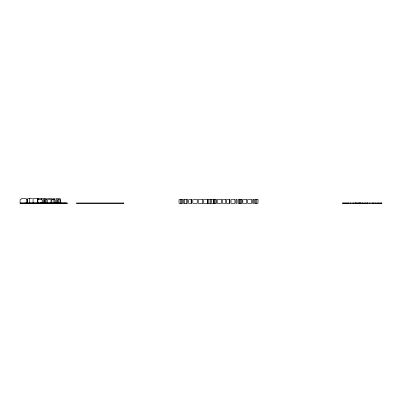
<?xml version="1.0" encoding="UTF-8"?>
<svg xmlns="http://www.w3.org/2000/svg" width="402" height="402" viewBox="0 0 402 402"><rect width="100%" height="100%" fill="white"/><g stroke="black" fill="none" stroke-linecap="round" stroke-linejoin="round"><path stroke-width="0.6" d="M20.984 198.633L26.532 198.633M32.366 198.633L27.673 198.633L27.617 203.367M37.461 198.633L33.075 198.633L33.075 203.367M41.883 198.633L46.476 198.633L46.476 199.814M47.33 198.633L51.823 198.633L51.843 203.367M55.767 198.633L60.235 198.633L60.235 203.367M21.296 199.578L20.1 199.578L20.1 203.367L67.435 203.367L67.435 202.995L20.1 202.995M26.306 199.578L27.517 199.578L27.517 203.367M38.285 199.578L42.155 199.578L42.155 203.367M48.009 199.578L51.009 199.578L51.044 203.367L51.084 202.995M51.843 199.578L54.913 199.578L54.913 203.367M202.719 199.578L198.221 199.578L198.221 203.367L202.719 203.367M207.457 199.578L203.407 199.578L203.407 203.367L207.457 203.367M211.939 199.578L216.562 199.578L216.562 203.367L211.939 203.367M229.788 199.578L226.457 199.578L226.457 203.367L229.788 203.367L229.788 199.578L229.768 203.367M349.303 202.995L351.524 202.995M354.268 202.995L352.021 202.995L352.021 203.367L354.268 203.367M356.634 202.995L354.614 202.995L354.614 203.367L356.634 203.367M358.88 202.995L361.192 202.995L361.192 203.367L358.88 203.367M361.514 202.995L363.679 202.995L363.679 203.367L361.514 203.367M368.423 202.995L370.358 202.995L370.358 203.367L368.423 203.367M374.302 202.995L376.242 202.995L376.242 203.367L374.302 203.367M349.303 203.367L351.524 203.367M381.292 202.995L381.292 203.367M380.769 202.995L380.769 203.367M378.192 202.995L378.192 203.367M377.197 202.995L377.197 203.367M375.749 202.995L375.749 203.367M373.373 202.995L373.403 203.367M372.915 202.995L372.915 203.367M372.513 202.995L372.513 203.367M369.87 202.995L369.87 203.367M367.795 202.995L367.795 203.367M367.594 202.995L367.594 203.367M366.951 202.995L366.951 203.367M364.936 202.995L364.936 203.367M362.88 202.995L362.88 203.367M362.8 202.995L362.805 203.367M362.438 202.995L362.428 203.367M360.438 202.995L360.504 203.367M360.318 202.995L360.318 203.367M360.237 202.995L360.237 203.367M360.041 202.995L360.041 203.367M359.775 202.995L359.775 203.367M359.649 202.995L359.649 203.367M359.574 202.995L359.574 203.367M358.182 202.995L358.182 203.367M357.363 202.995L357.363 203.367M356.564 202.995L356.564 203.367M355.865 202.995L355.865 203.367M355.775 202.995L355.775 203.367M355.735 202.995L355.735 203.367M355.524 202.995L355.524 203.367M355.308 202.995L355.308 203.367M353.614 202.995L353.614 203.367M350.599 202.995L350.599 203.367M350.222 202.995L350.232 203.367M348.499 202.995L348.499 203.367M347.735 202.995L347.735 203.367M346.082 202.995L346.082 203.367M345.112 202.995L345.112 203.367M343.594 202.995L343.594 203.367M343.067 202.995L343.067 203.367M256.762 199.578L256.762 203.367M255.727 199.578L255.727 203.367M240.984 199.578L240.984 203.367M240.009 199.578L240.009 203.367M239.205 199.578L239.205 203.367M215.06 199.578L215.06 203.367M214.814 199.578L214.814 203.367M213.733 199.578L213.733 203.367M213.477 199.578L213.477 203.367M210.547 199.578L210.547 203.367M208.909 199.578L208.909 203.367M207.311 199.578L207.311 203.367M202.487 199.578L202.487 203.367M191.176 199.578L191.176 203.367M186.347 199.578L186.347 203.367M184.402 199.578L184.402 203.367M181.372 199.578L181.372 203.367M180.312 199.578L180.312 203.367M66.848 202.995L66.848 203.367M66.235 202.995L66.235 203.367M65.717 202.995L65.717 203.367M65.526 202.995L65.526 203.367M65.089 202.995L65.089 203.367M64.938 202.995L64.938 203.367M64.707 202.995L64.707 203.367M64.325 202.995L64.325 203.367M64.199 202.995L64.199 203.367M63.807 202.995L63.807 203.367M63.627 202.995L63.627 203.367M63.179 202.995L63.134 203.367M62.797 202.995L62.797 203.367M62.29 202.995L62.29 203.367M62.144 202.995L62.144 203.367M61.717 202.995L61.717 203.367M61.652 202.995L61.652 203.367M61.225 202.995L61.225 203.367M61.184 202.995L61.184 203.367M60.697 202.995L60.697 203.367M60.622 202.995L60.622 203.367M60.119 203.367L60.109 199.578L57.722 199.578L57.722 203.367M60.034 202.995L60.034 203.367M59.737 202.995L59.737 203.367M59.421 202.995L59.421 203.367M59.275 202.995L59.275 203.367M58.903 202.995L58.848 203.367M58.787 202.995L58.787 203.367M58.345 202.995L58.345 203.367M58.28 199.578L58.275 203.367M57.863 202.995L57.893 203.367M57.456 202.995L57.456 203.367M57.385 202.995L57.385 203.367M56.938 203.367L56.963 199.578L55.978 199.578L55.953 203.367M56.813 202.995L56.813 203.367M56.436 202.995L56.436 203.367M56.411 203.367L56.34 202.995L56.32 203.367M55.828 202.995L55.828 203.367M55.546 202.995L55.546 203.367M55.33 202.995L55.33 203.367M55.305 202.995L55.305 203.367M55.029 202.995L55.029 203.367M54.712 199.814L54.712 198.633L52.868 198.633L52.868 199.814M54.426 202.995L54.426 203.367M54.37 202.995L54.37 203.367M53.933 199.578L53.918 203.367L53.883 202.995M53.396 202.995L53.396 203.367M52.903 202.995L52.903 203.367M52.737 202.995L52.747 203.367M52.541 202.995L52.541 203.367M52.034 202.995L52.034 203.367M51.898 202.995L51.898 203.367M51.506 202.995L51.531 203.367M50.838 202.995L50.828 203.367M50.727 202.995L50.727 203.367M50.124 202.995L50.124 203.367M49.989 202.995L49.989 203.367M49.883 202.995L49.883 203.367M49.521 202.995L49.521 203.367M49.175 202.995L49.175 203.367M49.069 202.995L49.069 203.367M49.014 202.995L49.014 203.367M48.818 202.995L48.818 203.367M48.622 202.995L48.622 203.367M48.491 202.995L48.491 203.367M47.974 202.995L47.999 203.367M47.828 202.995L47.828 203.367M47.753 202.995L47.748 203.367M47.501 203.367L47.501 199.578L45.19 199.578L45.185 203.367M47.381 202.995L47.371 203.367M47.16 202.995L47.16 203.367M46.712 202.995L46.712 203.367M46.175 199.578L46.135 203.367M45.923 202.995L45.934 203.367M45.838 202.995L45.838 203.367M45.727 202.995L45.727 203.367M45.451 202.995L45.461 203.367M45.386 202.995L45.386 203.367M45.26 202.995L45.26 203.367M45.084 202.995L45.084 203.367M44.989 202.995L44.989 203.367M44.818 198.633L44.818 203.367M44.722 202.995L44.722 203.367M44.592 202.995L44.592 203.367M44.521 202.995L44.521 203.367M44.27 202.995L44.225 203.367M44.109 203.367L44.109 199.578L43.13 199.578L43.13 203.367M43.913 202.995L43.913 203.367M43.677 202.995L43.677 203.367M43.542 202.995L43.542 203.367M43.476 202.995L43.476 203.367M43.351 202.995L43.351 203.367M43.275 202.995L43.275 203.367M43.069 202.995L43.079 203.367M42.813 202.995L42.813 203.367M42.682 202.995L42.682 203.367M42.612 202.995L42.612 203.367M42.31 202.995L42.31 203.367M42.255 202.995L42.255 203.367M41.808 202.995L41.808 203.367M41.758 202.995L41.758 203.367M41.512 202.995L41.512 203.367M41.416 199.814L41.416 198.633L37.823 198.633L37.909 203.367M41.27 198.633L41.27 199.814M41.22 202.995L41.22 203.367M41.014 202.995L41.014 203.367M40.934 202.995L40.934 203.367M40.808 202.995L40.808 203.367M40.682 202.995L40.723 203.367M40.567 202.995L40.557 203.367M40.471 202.995L40.471 203.367M40.401 202.995L40.401 203.367M40.255 202.995L40.255 203.367M39.848 202.995L39.848 203.367M39.321 202.995L39.321 203.367M38.899 202.995L38.899 203.367M38.773 202.995L38.813 203.367M38.632 202.995L38.632 203.367M38.572 202.995L38.562 203.367M38.461 198.633L38.461 199.814M38.446 202.995L38.446 203.367M38.346 202.995L38.346 203.367M37.778 202.995L37.778 203.367M37.708 202.995L37.708 203.367M37.647 202.995L37.647 203.367M37.381 198.633L37.381 203.367M36.969 202.995L36.969 203.367M36.863 202.995L36.863 203.367M36.647 202.995L36.647 203.367M36.316 202.995L36.316 203.367M35.542 202.995L35.497 203.367M35.18 202.995L35.17 203.367M35.054 202.995L35.054 203.367M34.939 202.995L34.939 203.367M34.698 202.995L34.698 203.367M33.994 202.995L33.994 203.367M33.909 202.995L33.909 203.367M33.868 202.995L33.868 203.367M33.657 202.995L33.657 203.367M33.632 202.995L33.622 203.367M33.441 202.995L33.441 203.367M33.26 202.995L33.271 203.367M32.743 202.995L32.743 203.367M32.683 202.995L32.683 203.367M32.15 202.995L32.15 203.367M31.029 202.995L31.029 203.367M30.768 202.995L30.768 203.367M30.24 202.995L30.24 203.367M30.15 202.995L30.15 203.367M30.055 202.995L30.055 203.367M29.647 202.995L29.647 203.367M29.527 198.633L29.527 203.367M29.12 202.995L29.165 203.367M28.542 202.995L28.542 203.367M28.145 202.995L28.145 203.367M28.014 202.995L28.014 203.367M27.371 202.995L27.371 203.367M27.256 202.995L27.256 203.367M26.914 202.995L26.914 203.367M26.813 202.995L26.813 203.367M26.632 202.995L26.627 203.367M26.517 199.578L26.517 203.367M26.105 202.995L26.105 203.367M25.864 202.995L25.864 203.367M25.462 202.995L25.462 203.367M25.336 202.995L25.336 203.367M25.004 202.995L25.004 203.367M24.743 202.995L24.743 203.367M24.215 202.995L24.215 203.367M23.241 202.995L23.241 203.367M22.713 202.995L22.713 203.367M22.346 202.995L22.346 203.367M21.728 202.995L21.728 203.367M21.195 202.995L21.195 203.367M20.557 202.995L20.557 203.367M182.614 199.578L179.031 199.578L179.031 203.367L182.614 203.367L182.614 199.578M187.407 199.578L183.347 199.578L183.347 203.367L187.407 203.367L187.407 199.578M191.548 199.578L188.593 199.578L188.593 203.367L191.548 203.367L191.548 199.578M197.231 199.578L192.794 199.578L192.794 203.367L197.231 203.367L197.231 199.578M211.648 199.578L207.804 199.578L207.804 203.367L211.648 203.367L211.648 199.578M221.537 199.578L217.206 199.578L217.206 203.367L221.537 203.367L221.537 199.578M225.748 199.578L222.427 199.578L222.427 203.367L225.748 203.367L225.748 199.578M234.904 199.578L231.029 199.578L231.029 203.367L234.904 203.367L234.904 199.578M236.964 199.578L235.949 199.578L235.949 203.367L236.964 203.367L236.964 199.578M241.984 199.578L238.17 199.578L238.17 203.367L241.984 203.367L241.984 199.578M246.662 199.578L242.793 199.578L242.793 203.367L246.662 203.367L246.662 199.578M251.541 199.578L247.587 199.578L247.587 203.367L251.541 203.367L251.541 199.578M253.707 199.578L252.687 199.578L252.687 203.367L253.707 203.367L253.707 199.578M257.983 199.578L254.471 199.578L254.471 203.367L257.983 203.367L257.983 199.578M123.816 202.995L76.455 202.995L76.455 203.367L123.816 203.367L123.816 202.995M344.218 202.995L342.424 202.995L342.424 203.367L344.218 203.367L344.218 202.995M346.609 202.995L344.579 202.995L344.579 203.367L346.609 203.367L346.609 202.995M348.685 202.995L347.207 202.995L347.207 203.367L348.685 203.367L348.675 202.995M358.735 202.995L356.81 202.995L356.81 203.367L358.735 203.367L358.735 202.995M365.785 202.995L364.122 202.995L364.122 203.367L365.785 203.367L365.785 202.995M367.805 202.995L366.137 202.995L366.137 203.367L367.805 203.367L367.805 202.995M371.393 202.995L370.88 202.995L370.88 203.367L371.393 203.367L371.393 202.995M373.9 202.995L371.991 202.995L371.991 203.367L373.9 203.367L373.9 202.995M378.679 202.995L376.704 202.995L376.704 203.367L378.679 203.367L378.679 202.995M379.764 202.995L379.252 202.995L379.252 203.367L379.764 203.367L379.764 202.995M381.9 202.995L380.141 202.995L380.141 203.367L381.9 203.367L381.9 202.995M54.833 203.367L54.833 202.995L54.813 203.367M50.642 203.367L50.642 202.995L50.632 203.367M39.602 203.367L39.602 202.995L39.557 203.367M31.718 203.367L31.718 202.995L31.713 203.367M31.557 203.367L31.557 202.995L31.532 203.367"/></g></svg>
